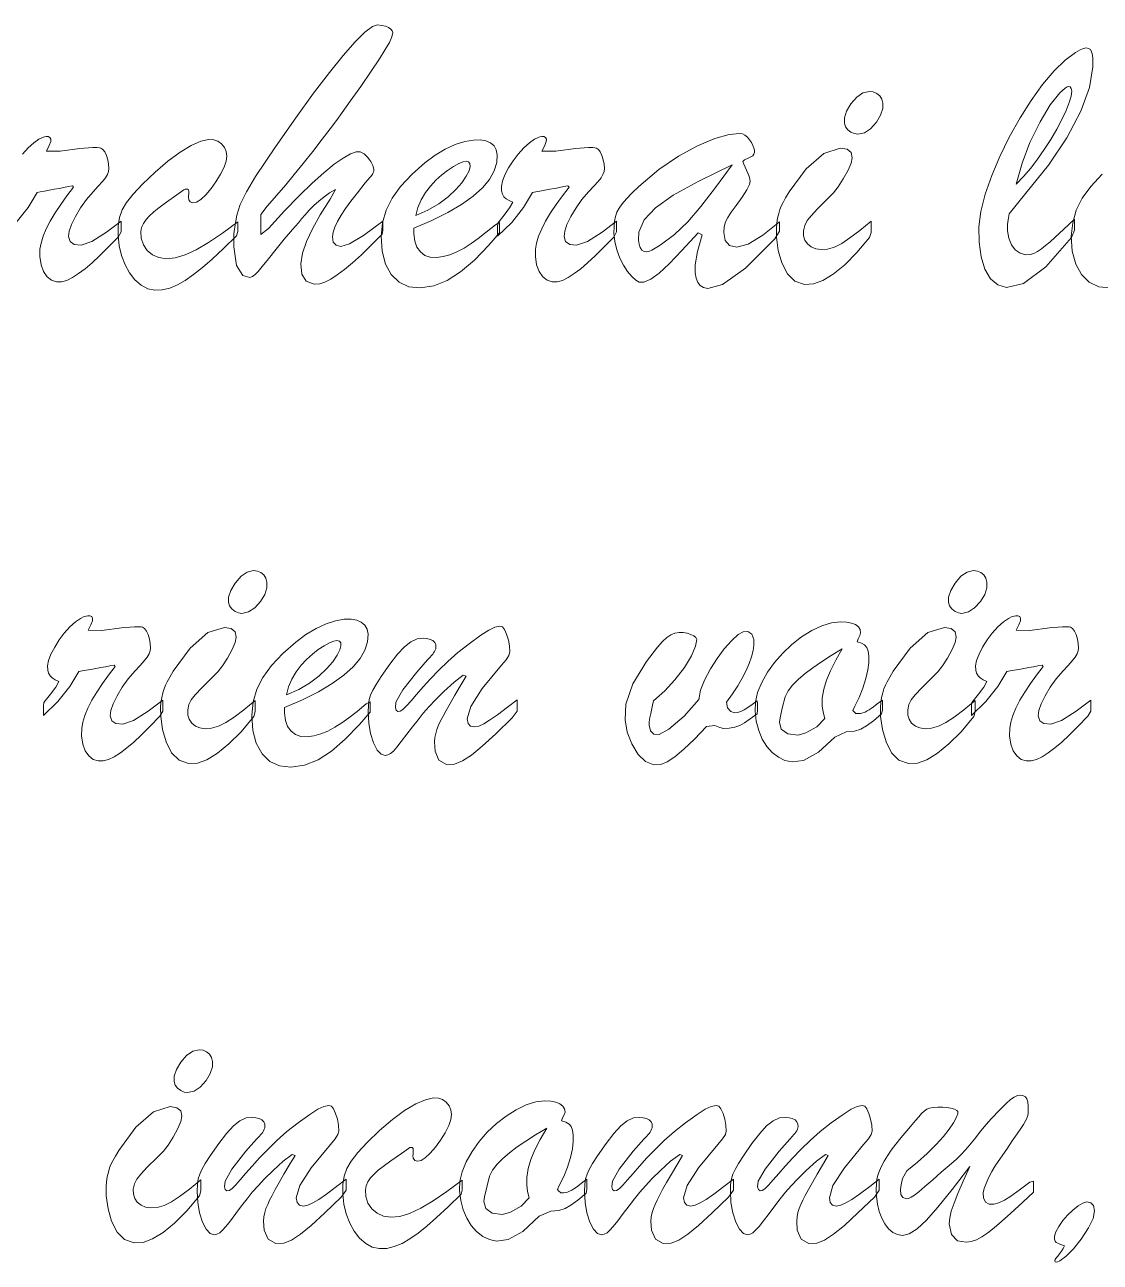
# Model space of a CAD drawing. Header units: inches. Extents: x 3 to 112, y 4 to 120.
# Drawn here: x 14.96 to 31.51, y 63.86 to 82.9 of the extents above; entities that cross this region are included whole.
import ezdxf

# ---------------------------------------------------------------- set-up
doc = ezdxf.new("R2010")
doc.units = ezdxf.units.IN
doc.header["$MEASUREMENT"] = 0
doc.layers.add('Calque 1', color=7, linetype='Continuous')

msp = doc.modelspace()

# ---------------------------------------------------------------- linework, layer by layer
at = {"layer": 'Calque 1', "lineweight": 0}
for points in [[(20.467, 79.877), (20.467, 79.826), (20.467, 79.734), (20.458, 79.679), (20.29, 79.51), (20.138, 79.363), (20.002, 79.239), (19.879, 79.136), (19.768, 79.051), (19.667, 78.986), (19.577, 78.94), (19.497, 78.914), (19.409, 78.909), (19.288, 78.954), (19.221, 79.062), (19.208, 79.223), (19.233, 79.386), (19.292, 79.565), (19.384, 79.76), (19.506, 79.978), (19.658, 80.22), (19.738, 80.368), (19.649, 80.313), (19.564, 80.253), (19.483, 80.187), (19.407, 80.119), (19.337, 80.049), (19.274, 79.978), (19.218, 79.913), (19.168, 79.855), (19.079, 79.752), (18.95, 79.601), (18.825, 79.448), (18.707, 79.298), (18.613, 79.182), (18.547, 79.102), (18.502, 79.056), (18.461, 79.027), (18.421, 79.013), (18.314, 79.042), (18.218, 79.197), (18.176, 79.484), (18.177, 79.683), (18.193, 79.822), (18.223, 79.97), (18.274, 80.135), (18.369, 80.333), (18.508, 80.564), (18.818, 81.025), (19.128, 81.471), (19.403, 81.851), (19.646, 82.169), (19.859, 82.431), (20.043, 82.638), (20.194, 82.786), (20.308, 82.874), (20.384, 82.902), (20.451, 82.893), (20.508, 82.879), (20.557, 82.859), (20.592, 82.836), (20.614, 82.81), (20.62, 82.781), (20.606, 82.717), (20.569, 82.631), (20.507, 82.522), (20.415, 82.377), (20.29, 82.187), (20.128, 81.952), (19.968, 81.726), (19.844, 81.552), (19.755, 81.428), (19.659, 81.299), (19.537, 81.14), (19.39, 80.952), (19.243, 80.767), (19.106, 80.596), (18.976, 80.439), (18.839, 80.278), (18.689, 80.109), (18.591, 79.983), (18.591, 79.836), (18.591, 79.674), (18.708, 79.768), (18.957, 80.037), (19.182, 80.268), (19.382, 80.462), (19.561, 80.624), (19.72, 80.754), (19.857, 80.851), (19.969, 80.915), (20.057, 80.945), (20.121, 80.944), (20.179, 80.917), (20.235, 80.866), (20.284, 80.797), (20.316, 80.735), (20.331, 80.681), (20.33, 80.651), (20.322, 80.627), (20.307, 80.599), (20.198, 80.467), (20.077, 80.317), (19.976, 80.187), (19.894, 80.075), (19.825, 79.97), (19.769, 79.874), (19.728, 79.787), (19.702, 79.708), (19.693, 79.638), (19.705, 79.558), (19.749, 79.508), (19.823, 79.49), (19.957, 79.53), (20.171, 79.659)], [(31.118, 79.91), (31.118, 79.849), (31.118, 79.738), (31.072, 79.628), (30.673, 79.174), (30.329, 78.918), (30.067, 78.858), (29.935, 78.897), (29.825, 78.992), (29.738, 79.142), (29.677, 79.331), (29.646, 79.554), (29.644, 79.791), (29.676, 80.028), (29.742, 80.293), (29.841, 80.581), (29.964, 80.876), (30.111, 81.173), (30.277, 81.467), (30.449, 81.736), (30.625, 81.98), (30.802, 82.191), (30.97, 82.357), (31.129, 82.476), (31.203, 82.518), (31.252, 82.538), (31.293, 82.545), (31.331, 82.539), (31.36, 82.52), (31.379, 82.487), (31.391, 82.438), (31.398, 82.371), (31.399, 82.253), (31.345, 81.935), (31.211, 81.571), (30.997, 81.163), (30.714, 80.739), (30.367, 80.308), (30.108, 79.994), (30.094, 79.901), (30.086, 79.826), (30.087, 79.732), (30.107, 79.616), (30.146, 79.517), (30.203, 79.438), (30.277, 79.385), (30.366, 79.362), (30.434, 79.364), (30.489, 79.38), (30.547, 79.411), (30.608, 79.453), (30.67, 79.502), (30.736, 79.558), (30.819, 79.635), (30.947, 79.752)], [(30.22, 80.45), (30.332, 80.567), (30.442, 80.695), (30.548, 80.834), (30.651, 80.981), (30.749, 81.135), (30.842, 81.295), (30.921, 81.444), (30.985, 81.582), (31.034, 81.705), (31.063, 81.805), (31.073, 81.882), (31.066, 81.923), (31.047, 81.945), (31.021, 81.95), (31.001, 81.944), (30.973, 81.928), (30.888, 81.854), (30.742, 81.669), (30.586, 81.408), (30.43, 81.092), (30.308, 80.772)], [(27.78, 81.218), (27.727, 81.226), (27.675, 81.248), (27.626, 81.286), (27.59, 81.333), (27.573, 81.389), (27.575, 81.468), (27.608, 81.572), (27.675, 81.684), (27.766, 81.79), (27.86, 81.854), (27.958, 81.876), (28.019, 81.868), (28.073, 81.846), (28.118, 81.81), (28.15, 81.759), (28.166, 81.696), (28.164, 81.612), (28.131, 81.511), (28.066, 81.403), (27.976, 81.301), (27.881, 81.239)], [(22.232, 79.646), (22.232, 79.698), (22.232, 79.794), (22.238, 79.849), (22.338, 79.972), (22.42, 80.082), (22.47, 80.171), (22.412, 80.195), (22.366, 80.223), (22.333, 80.255), (22.31, 80.295), (22.297, 80.347), (22.295, 80.411), (22.311, 80.495), (22.347, 80.591), (22.404, 80.7), (22.473, 80.808), (22.551, 80.912), (22.639, 81.009), (22.724, 81.087), (22.803, 81.141), (22.859, 81.167), (22.887, 81.177), (22.914, 81.182), (22.946, 81.181), (22.973, 81.168), (22.986, 81.142), (22.985, 81.103), (22.962, 81.043), (22.918, 80.958), (23.13, 80.954), (23.434, 80.995), (23.632, 81.013), (23.702, 81.014), (23.734, 81.01), (23.757, 81.004), (23.786, 80.984), (23.816, 80.946), (23.841, 80.89), (23.861, 80.823), (23.874, 80.756), (23.879, 80.688), (23.874, 80.641), (23.857, 80.595), (23.827, 80.546), (23.782, 80.49), (23.718, 80.418), (23.636, 80.33), (23.534, 80.211), (23.443, 80.084), (23.364, 79.951), (23.303, 79.826), (23.268, 79.724), (23.258, 79.643), (23.282, 79.567), (23.346, 79.522), (23.452, 79.512), (23.617, 79.568), (23.845, 79.71), (24.068, 79.88), (24.068, 79.808), (24.068, 79.713), (24.023, 79.634), (23.869, 79.477), (23.735, 79.344), (23.621, 79.237), (23.515, 79.147), (23.415, 79.071), (23.32, 79.01), (23.233, 78.968), (23.152, 78.947), (23.073, 78.946), (22.996, 78.972), (22.93, 79.024), (22.874, 79.103), (22.836, 79.206), (22.818, 79.333), (22.819, 79.446), (22.836, 79.542), (22.867, 79.648), (22.914, 79.761), (22.975, 79.88), (23.051, 80.007), (23.139, 80.138), (23.234, 80.269), (23.337, 80.4), (23.318, 80.423), (23.255, 80.41), (23.187, 80.397), (23.114, 80.384), (23.039, 80.37), (22.961, 80.356), (22.887, 80.342), (22.824, 80.331), (22.774, 80.322), (22.636, 80.09), (22.453, 79.86)], [(24.407, 80.414), (24.716, 80.672), (25.018, 80.88), (25.313, 81.039), (25.58, 81.149), (25.802, 81.213), (25.962, 81.23), (26.004, 81.222), (26.043, 81.202), (26.081, 81.17), (26.114, 81.131), (26.142, 81.089), (26.164, 81.043), (26.18, 81.003), (26.188, 80.97), (26.189, 80.941), (26.181, 80.91), (26.163, 80.886), (26.134, 80.867), (26.092, 80.847), (26.035, 80.825), (26.008, 80.796), (26.026, 80.757), (26.045, 80.712), (26.067, 80.662), (26.086, 80.618), (26.101, 80.58), (26.113, 80.549), (26.12, 80.52), (26.124, 80.493), (26.115, 80.444), (26.074, 80.359), (25.999, 80.246), (25.906, 80.119), (25.833, 80.016), (25.78, 79.937), (25.745, 79.87), (25.724, 79.793), (25.716, 79.706), (25.736, 79.581), (25.804, 79.504), (25.92, 79.478), (26.091, 79.524), (26.317, 79.661), (26.577, 79.871), (26.577, 79.815), (26.577, 79.726), (26.504, 79.608), (26.05, 79.158), (25.697, 78.905), (25.474, 78.845), (25.405, 78.858), (25.352, 78.888), (25.315, 78.937), (25.29, 79.002), (25.277, 79.085), (25.277, 79.209), (25.311, 79.413), (25.385, 79.667), (25.322, 79.699), (25.072, 79.427), (24.874, 79.221), (24.724, 79.079), (24.596, 78.986), (24.485, 78.942), (24.416, 78.942), (24.363, 78.97), (24.302, 79.025), (24.236, 79.105), (24.174, 79.201), (24.118, 79.312), (24.07, 79.437), (24.039, 79.564), (24.027, 79.695), (24.028, 79.796), (24.036, 79.879), (24.051, 79.95), (24.073, 80.015), (24.108, 80.081), (24.154, 80.148), (24.217, 80.222), (24.301, 80.311)], [(18.234, 79.871), (18.234, 79.817), (18.234, 79.718), (18.218, 79.655), (18.015, 79.458), (17.839, 79.295), (17.691, 79.164), (17.556, 79.057), (17.428, 78.968), (17.307, 78.897), (17.188, 78.847), (17.071, 78.82), (16.957, 78.816), (16.849, 78.84), (16.747, 78.894), (16.653, 78.978), (16.57, 79.083), (16.502, 79.208), (16.448, 79.35), (16.412, 79.5), (16.394, 79.656), (16.394, 79.804), (16.415, 79.933), (16.457, 80.051), (16.523, 80.165), (16.626, 80.296), (16.769, 80.45), (16.962, 80.635), (17.159, 80.804), (17.347, 80.941), (17.52, 81.044), (17.667, 81.109), (17.788, 81.136), (17.867, 81.132), (17.93, 81.109), (17.987, 81.069), (18.031, 81.015), (18.059, 80.951), (18.069, 80.879), (18.059, 80.804), (18.026, 80.712), (17.97, 80.6), (17.9, 80.485), (17.824, 80.38), (17.742, 80.286), (17.665, 80.214), (17.599, 80.173), (17.545, 80.162), (17.504, 80.175), (17.48, 80.207), (17.475, 80.249), (17.477, 80.265), (17.479, 80.281), (17.48, 80.295), (17.48, 80.309), (17.481, 80.324), (17.48, 80.341), (17.475, 80.36), (17.464, 80.371), (17.448, 80.374), (17.428, 80.37), (17.406, 80.359), (17.297, 80.283), (17.136, 80.169), (17.019, 80.083), (16.941, 80.022), (16.877, 79.963), (16.824, 79.904), (16.782, 79.844), (16.755, 79.782), (16.743, 79.718), (16.749, 79.617), (16.782, 79.515), (16.841, 79.428), (16.923, 79.36), (17.021, 79.318), (17.136, 79.301), (17.271, 79.313), (17.424, 79.359), (17.595, 79.439), (17.786, 79.552), (17.999, 79.696)], [(20.947, 79.769), (20.947, 79.748), (20.947, 79.711), (20.947, 79.682), (20.96, 79.571), (20.993, 79.478), (21.046, 79.405), (21.115, 79.353), (21.197, 79.324), (21.293, 79.319), (21.396, 79.333), (21.502, 79.362), (21.61, 79.408), (21.719, 79.465), (21.827, 79.533), (21.936, 79.612), (22.06, 79.71), (22.201, 79.825), (22.262, 79.857), (22.262, 79.771), (22.262, 79.699), (22.1, 79.508), (21.878, 79.281), (21.666, 79.099), (21.461, 78.965), (21.253, 78.882), (21.043, 78.851), (20.867, 78.87), (20.72, 78.939), (20.599, 79.058), (20.51, 79.219), (20.458, 79.416), (20.443, 79.646), (20.464, 79.855), (20.52, 80.05), (20.611, 80.232), (20.743, 80.414), (20.92, 80.602), (21.117, 80.778), (21.274, 80.894), (21.43, 80.987), (21.584, 81.058), (21.729, 81.105), (21.863, 81.128), (21.972, 81.129), (22.056, 81.114), (22.125, 81.083), (22.18, 81.037), (22.215, 80.976), (22.231, 80.899), (22.223, 80.782), (22.183, 80.652), (22.109, 80.522), (22.001, 80.393), (21.858, 80.265), (21.68, 80.137), (21.467, 80.011), (21.223, 79.888)], [(27.985, 79.877), (27.985, 79.816), (27.985, 79.707), (27.962, 79.629), (27.766, 79.397), (27.58, 79.208), (27.403, 79.064), (27.241, 78.965), (27.098, 78.912), (26.957, 78.905), (26.812, 78.956), (26.697, 79.07), (26.612, 79.24), (26.556, 79.43), (26.529, 79.631), (26.527, 79.768), (26.533, 79.847), (26.545, 79.923), (26.562, 79.995), (26.581, 80.058), (26.602, 80.112), (26.629, 80.166), (26.669, 80.237), (26.723, 80.328), (26.986, 80.684), (27.257, 80.923), (27.51, 81.002), (27.615, 80.985), (27.676, 80.935), (27.693, 80.854), (27.676, 80.771), (27.63, 80.663), (27.557, 80.53), (27.479, 80.409), (27.408, 80.316), (27.305, 80.214), (27.161, 80.07), (27.06, 79.963), (27, 79.888), (26.963, 79.813), (26.945, 79.732), (26.946, 79.654), (26.967, 79.588), (27.007, 79.531), (27.064, 79.484), (27.134, 79.455), (27.215, 79.442), (27.312, 79.449), (27.419, 79.481), (27.532, 79.537), (27.659, 79.621), (27.81, 79.734)], [(20.977, 79.964), (21.163, 80.047), (21.329, 80.144), (21.473, 80.253), (21.593, 80.364), (21.686, 80.471), (21.753, 80.573), (21.795, 80.656), (21.814, 80.72), (21.81, 80.765), (21.789, 80.792), (21.751, 80.801), (21.703, 80.792), (21.637, 80.765), (21.554, 80.719), (21.465, 80.661), (21.375, 80.591), (21.285, 80.51), (21.201, 80.419), (21.124, 80.318), (21.057, 80.207), (21.008, 80.089)], [(25.845, 80.744), (25.331, 80.496), (24.938, 80.277), (24.667, 80.085), (24.493, 79.899), (24.41, 79.708), (24.403, 79.586), (24.412, 79.525), (24.431, 79.474), (24.458, 79.435), (24.491, 79.412), (24.528, 79.406), (24.561, 79.413), (24.608, 79.432), (24.74, 79.509), (24.958, 79.675), (25.162, 79.871), (25.362, 80.104), (25.589, 80.395)], [(18.3, 73.843), (18.247, 73.851), (18.195, 73.873), (18.146, 73.911), (18.11, 73.958), (18.092, 74.013), (18.094, 74.093), (18.128, 74.197), (18.194, 74.309), (18.286, 74.415), (18.38, 74.479), (18.477, 74.5), (18.539, 74.493), (18.592, 74.471), (18.638, 74.434), (18.669, 74.384), (18.685, 74.321), (18.683, 74.236), (18.651, 74.135), (18.586, 74.027), (18.496, 73.926), (18.4, 73.864)], [(29.383, 73.843), (29.329, 73.851), (29.278, 73.873), (29.229, 73.911), (29.193, 73.958), (29.175, 74.013), (29.177, 74.093), (29.21, 74.197), (29.277, 74.309), (29.368, 74.415), (29.463, 74.479), (29.56, 74.5), (29.622, 74.493), (29.675, 74.471), (29.721, 74.434), (29.752, 74.384), (29.768, 74.321), (29.766, 74.236), (29.734, 74.135), (29.668, 74.027), (29.579, 73.926), (29.483, 73.864)], [(15.245, 72.27), (15.245, 72.323), (15.245, 72.418), (15.252, 72.473), (15.352, 72.597), (15.434, 72.707), (15.483, 72.795), (15.426, 72.82), (15.38, 72.848), (15.346, 72.88), (15.324, 72.92), (15.311, 72.971), (15.309, 73.036), (15.324, 73.119), (15.36, 73.216), (15.417, 73.325), (15.486, 73.433), (15.565, 73.537), (15.652, 73.634), (15.738, 73.712), (15.817, 73.766), (15.872, 73.792), (15.9, 73.801), (15.928, 73.806), (15.959, 73.805), (15.987, 73.792), (16, 73.766), (15.998, 73.727), (15.976, 73.667), (15.932, 73.583), (16.144, 73.578), (16.448, 73.619), (16.646, 73.638), (16.715, 73.638), (16.747, 73.635), (16.771, 73.629), (16.8, 73.609), (16.829, 73.57), (16.855, 73.515), (16.875, 73.448), (16.888, 73.38), (16.893, 73.313), (16.888, 73.266), (16.871, 73.219), (16.84, 73.171), (16.795, 73.114), (16.731, 73.042), (16.649, 72.955), (16.547, 72.836), (16.456, 72.709), (16.377, 72.575), (16.317, 72.451), (16.282, 72.349), (16.272, 72.268), (16.295, 72.191), (16.359, 72.147), (16.465, 72.136), (16.63, 72.192), (16.858, 72.335), (17.082, 72.505), (17.082, 72.433), (17.082, 72.337), (17.036, 72.259), (16.882, 72.101), (16.749, 71.969), (16.634, 71.862), (16.528, 71.772), (16.428, 71.696), (16.334, 71.635), (16.246, 71.593), (16.165, 71.571), (16.086, 71.571), (16.01, 71.596), (15.943, 71.649), (15.887, 71.727), (15.85, 71.83), (15.832, 71.957), (15.833, 72.07), (15.849, 72.167), (15.881, 72.272), (15.928, 72.385), (15.989, 72.505), (16.064, 72.631), (16.152, 72.763), (16.248, 72.894), (16.35, 73.025), (16.332, 73.047), (16.268, 73.035), (16.2, 73.022), (16.128, 73.008), (16.053, 72.994), (15.975, 72.98), (15.9, 72.967), (15.838, 72.956), (15.788, 72.946), (15.649, 72.715), (15.467, 72.485)], [(18.957, 72.393), (18.957, 72.373), (18.957, 72.336), (18.957, 72.306), (18.97, 72.195), (19.003, 72.103), (19.057, 72.029), (19.126, 71.977), (19.208, 71.949), (19.303, 71.944), (19.406, 71.957), (19.512, 71.987), (19.621, 72.032), (19.729, 72.089), (19.837, 72.157), (19.947, 72.237), (20.071, 72.334), (20.211, 72.45), (20.272, 72.481), (20.272, 72.396), (20.272, 72.324), (20.111, 72.133), (19.889, 71.905), (19.677, 71.724), (19.471, 71.589), (19.263, 71.506), (19.053, 71.475), (18.877, 71.495), (18.73, 71.564), (18.609, 71.682), (18.52, 71.843), (18.468, 72.041), (18.453, 72.271), (18.474, 72.48), (18.53, 72.675), (18.621, 72.857), (18.754, 73.038), (18.93, 73.227), (19.128, 73.402), (19.284, 73.518), (19.44, 73.612), (19.595, 73.682), (19.74, 73.729), (19.873, 73.753), (19.983, 73.754), (20.066, 73.739), (20.135, 73.708), (20.19, 73.662), (20.225, 73.601), (20.241, 73.524), (20.234, 73.407), (20.193, 73.277), (20.12, 73.147), (20.012, 73.018), (19.868, 72.89), (19.69, 72.762), (19.477, 72.636), (19.233, 72.513)], [(28.159, 72.508), (28.159, 72.453), (28.159, 72.353), (28.147, 72.296), (28.022, 72.189), (27.915, 72.11), (27.826, 72.059), (27.727, 72.03), (27.603, 72.017), (27.426, 71.939), (27.175, 71.705), (26.946, 71.579), (26.768, 71.558), (26.659, 71.58), (26.557, 71.628), (26.462, 71.702), (26.379, 71.796), (26.31, 71.909), (26.255, 72.041), (26.218, 72.183), (26.2, 72.337), (26.204, 72.482), (26.238, 72.624), (26.301, 72.777), (26.392, 72.936), (26.5, 73.087), (26.627, 73.232), (26.767, 73.365), (26.915, 73.481), (27.07, 73.578), (27.225, 73.653), (27.373, 73.698), (27.513, 73.714), (27.606, 73.709), (27.682, 73.694), (27.744, 73.669), (27.789, 73.635), (27.815, 73.592), (27.822, 73.543), (27.812, 73.5), (27.786, 73.451), (27.77, 73.407), (27.836, 73.385), (27.885, 73.356), (27.918, 73.319), (27.939, 73.263), (27.95, 73.186), (27.95, 73.089), (27.936, 72.974), (27.906, 72.842), (27.86, 72.694), (27.803, 72.55), (27.733, 72.412), (27.705, 72.349), (27.729, 72.324), (27.751, 72.303), (27.759, 72.3), (27.78, 72.3), (27.797, 72.3), (27.824, 72.302), (27.859, 72.31), (27.893, 72.323), (27.926, 72.341), (27.957, 72.359), (27.985, 72.378), (28.021, 72.405), (28.079, 72.448)], [(29.53, 72.27), (29.53, 72.323), (29.53, 72.418), (29.537, 72.473), (29.637, 72.597), (29.719, 72.707), (29.768, 72.795), (29.711, 72.82), (29.665, 72.848), (29.631, 72.88), (29.609, 72.92), (29.596, 72.971), (29.594, 73.036), (29.609, 73.119), (29.646, 73.216), (29.702, 73.325), (29.771, 73.433), (29.85, 73.537), (29.938, 73.634), (30.023, 73.712), (30.102, 73.766), (30.157, 73.792), (30.185, 73.801), (30.213, 73.806), (30.244, 73.805), (30.272, 73.792), (30.285, 73.766), (30.283, 73.727), (30.261, 73.667), (30.217, 73.583), (30.429, 73.578), (30.733, 73.619), (30.931, 73.638), (31, 73.638), (31.033, 73.635), (31.056, 73.629), (31.085, 73.609), (31.114, 73.57), (31.14, 73.515), (31.16, 73.448), (31.173, 73.38), (31.178, 73.313), (31.173, 73.266), (31.156, 73.219), (31.126, 73.171), (31.08, 73.114), (31.016, 73.042), (30.934, 72.955), (30.832, 72.836), (30.741, 72.709), (30.662, 72.575), (30.602, 72.451), (30.567, 72.349), (30.557, 72.268), (30.58, 72.191), (30.645, 72.147), (30.75, 72.136), (30.915, 72.192), (31.143, 72.335), (31.367, 72.505), (31.367, 72.433), (31.367, 72.337), (31.321, 72.259), (31.167, 72.101), (31.034, 71.969), (30.919, 71.862), (30.814, 71.772), (30.713, 71.696), (30.619, 71.635), (30.531, 71.593), (30.451, 71.571), (30.371, 71.571), (30.295, 71.596), (30.228, 71.649), (30.172, 71.727), (30.135, 71.83), (30.117, 71.957), (30.118, 72.07), (30.134, 72.167), (30.166, 72.272), (30.213, 72.385), (30.274, 72.505), (30.349, 72.631), (30.437, 72.763), (30.533, 72.894), (30.635, 73.025), (30.617, 73.047), (30.553, 73.035), (30.485, 73.022), (30.413, 73.008), (30.338, 72.994), (30.26, 72.98), (30.185, 72.967), (30.123, 72.956), (30.073, 72.946), (29.934, 72.715), (29.752, 72.485)], [(18.504, 72.502), (18.504, 72.441), (18.504, 72.332), (18.482, 72.254), (18.286, 72.021), (18.1, 71.833), (17.923, 71.689), (17.761, 71.59), (17.618, 71.536), (17.477, 71.53), (17.332, 71.581), (17.217, 71.695), (17.132, 71.865), (17.076, 72.054), (17.049, 72.255), (17.047, 72.393), (17.053, 72.471), (17.064, 72.547), (17.081, 72.619), (17.1, 72.682), (17.122, 72.737), (17.149, 72.79), (17.189, 72.862), (17.243, 72.952), (17.505, 73.309), (17.776, 73.547), (18.03, 73.627), (18.135, 73.61), (18.196, 73.559), (18.213, 73.478), (18.196, 73.396), (18.15, 73.288), (18.076, 73.155), (17.999, 73.034), (17.927, 72.941), (17.825, 72.839), (17.681, 72.695), (17.58, 72.587), (17.52, 72.512), (17.483, 72.438), (17.465, 72.357), (17.466, 72.278), (17.486, 72.213), (17.526, 72.155), (17.584, 72.109), (17.653, 72.079), (17.734, 72.067), (17.832, 72.074), (17.938, 72.106), (18.052, 72.162), (18.178, 72.245), (18.329, 72.359)], [(22.295, 73.045), (21.997, 72.687), (21.821, 72.411), (21.766, 72.221), (21.78, 72.15), (21.817, 72.108), (21.878, 72.096), (21.944, 72.109), (22.023, 72.143), (22.113, 72.198), (22.232, 72.282), (22.387, 72.398), (22.535, 72.51), (22.535, 72.437), (22.535, 72.339), (22.46, 72.233), (22.206, 71.989), (21.997, 71.799), (21.832, 71.662), (21.693, 71.571), (21.574, 71.523), (21.451, 71.519), (21.333, 71.584), (21.272, 71.723), (21.263, 71.866), (21.269, 71.93), (21.282, 71.994), (21.302, 72.057), (21.328, 72.122), (21.358, 72.189), (21.395, 72.26), (21.444, 72.348), (21.506, 72.457), (21.579, 72.585), (21.66, 72.724), (21.75, 72.875), (21.707, 72.889), (21.568, 72.785), (21.41, 72.642), (21.28, 72.514), (21.18, 72.409), (21.091, 72.307), (21.011, 72.206), (20.926, 72.098), (20.838, 71.982), (20.753, 71.87), (20.684, 71.783), (20.631, 71.724), (20.589, 71.687), (20.547, 71.664), (20.504, 71.655), (20.443, 71.674), (20.383, 71.738), (20.326, 71.849), (20.279, 71.992), (20.251, 72.151), (20.242, 72.324), (20.246, 72.428), (20.259, 72.515), (20.281, 72.586), (20.315, 72.659), (20.367, 72.75), (20.443, 72.869), (20.575, 73.061), (20.695, 73.215), (20.801, 73.329), (20.901, 73.407), (20.998, 73.451), (21.087, 73.462), (21.146, 73.456), (21.196, 73.443), (21.238, 73.423), (21.267, 73.394), (21.283, 73.357), (21.286, 73.32), (21.283, 73.299), (21.275, 73.278), (21.264, 73.256), (21.25, 73.234), (21.236, 73.215), (21.22, 73.195), (21.194, 73.166), (21.157, 73.125), (20.993, 72.939), (20.777, 72.666), (20.671, 72.477), (20.661, 72.389), (20.674, 72.351), (20.701, 72.332), (20.733, 72.335), (20.774, 72.364), (20.831, 72.419), (20.903, 72.499), (20.989, 72.596), (21.088, 72.71), (21.202, 72.837), (21.329, 72.969), (21.47, 73.104), (21.625, 73.242), (21.795, 73.376), (21.978, 73.507), (22.1, 73.585), (22.192, 73.628), (22.271, 73.645), (22.31, 73.634), (22.342, 73.593), (22.374, 73.522), (22.401, 73.432), (22.418, 73.342), (22.424, 73.251), (22.41, 73.196), (22.367, 73.128)], [(24.635, 72.496), (24.621, 72.428), (24.594, 72.304), (24.581, 72.241), (24.574, 72.207), (24.57, 72.17), (24.57, 72.12), (24.59, 72.034), (24.641, 71.985), (24.724, 71.976), (24.873, 72.059), (25.108, 72.259), (25.333, 72.515), (25.361, 72.659), (25.42, 72.817), (25.511, 72.987), (25.614, 73.148), (25.724, 73.295), (25.839, 73.425), (25.938, 73.515), (26.016, 73.561), (26.089, 73.562), (26.149, 73.522), (26.178, 73.442), (26.179, 73.352), (26.167, 73.269), (26.142, 73.175), (26.106, 73.071), (26.059, 72.961), (26, 72.846), (25.931, 72.726), (25.851, 72.603), (25.76, 72.478), (25.776, 72.387), (25.828, 72.334), (25.881, 72.313), (25.928, 72.316), (25.977, 72.331), (26.03, 72.356), (26.088, 72.392), (26.155, 72.44), (26.232, 72.499), (26.235, 72.45), (26.235, 72.352), (26.231, 72.297), (26.125, 72.218), (26.036, 72.158), (25.962, 72.117), (25.888, 72.091), (25.801, 72.076), (25.711, 72.073), (25.655, 72.085), (25.577, 72.117), (25.453, 72.101), (25.264, 71.908), (25.101, 71.753), (24.965, 71.637), (24.847, 71.557), (24.746, 71.515), (24.64, 71.512), (24.511, 71.563), (24.397, 71.671), (24.299, 71.833), (24.231, 72.013), (24.198, 72.204), (24.208, 72.446), (24.315, 72.756), (24.526, 73.103), (24.696, 73.321), (24.775, 73.408), (24.842, 73.471), (24.9, 73.512), (24.962, 73.537), (25.03, 73.548), (25.093, 73.547), (25.152, 73.537), (25.209, 73.52), (25.258, 73.497), (25.289, 73.471), (25.301, 73.442), (25.284, 73.338), (25.22, 73.191), (25.11, 73.012), (24.966, 72.822), (24.808, 72.65)], [(29.587, 72.502), (29.587, 72.441), (29.587, 72.332), (29.565, 72.254), (29.369, 72.021), (29.182, 71.833), (29.006, 71.689), (28.844, 71.59), (28.7, 71.536), (28.56, 71.53), (28.414, 71.581), (28.299, 71.695), (28.215, 71.865), (28.159, 72.054), (28.131, 72.255), (28.129, 72.393), (28.136, 72.471), (28.147, 72.547), (28.164, 72.619), (28.183, 72.682), (28.205, 72.737), (28.232, 72.79), (28.272, 72.862), (28.326, 72.952), (28.588, 73.309), (28.859, 73.547), (29.113, 73.627), (29.218, 73.61), (29.279, 73.559), (29.296, 73.478), (29.278, 73.396), (29.233, 73.288), (29.159, 73.155), (29.082, 73.034), (29.01, 72.941), (28.908, 72.839), (28.764, 72.695), (28.663, 72.587), (28.603, 72.512), (28.566, 72.438), (28.548, 72.357), (28.549, 72.278), (28.569, 72.213), (28.609, 72.155), (28.667, 72.109), (28.736, 72.079), (28.817, 72.067), (28.915, 72.074), (29.021, 72.106), (29.134, 72.162), (29.261, 72.245), (29.412, 72.359)], [(18.987, 72.589), (19.173, 72.672), (19.339, 72.768), (19.484, 72.878), (19.603, 72.989), (19.697, 73.096), (19.763, 73.198), (19.806, 73.281), (19.824, 73.344), (19.82, 73.389), (19.799, 73.417), (19.762, 73.426), (19.713, 73.417), (19.647, 73.389), (19.564, 73.344), (19.475, 73.285), (19.385, 73.216), (19.296, 73.135), (19.212, 73.044), (19.135, 72.943), (19.068, 72.832), (19.018, 72.714)], [(27.54, 73.297), (27.37, 73.192), (27.219, 73.095), (27.086, 73.006), (26.969, 72.918), (26.866, 72.829), (26.777, 72.739), (26.708, 72.649), (26.66, 72.559), (26.617, 72.385), (26.586, 72.236), (26.574, 72.168), (26.602, 72.059), (26.702, 71.988), (26.861, 71.968), (26.981, 72.003), (27.147, 72.096), (27.271, 72.223), (27.245, 72.322), (27.233, 72.418), (27.234, 72.535), (27.256, 72.674), (27.297, 72.814), (27.359, 72.96), (27.44, 73.121)], [(17.463, 66.468), (17.409, 66.475), (17.358, 66.498), (17.309, 66.535), (17.273, 66.583), (17.255, 66.638), (17.257, 66.718), (17.29, 66.822), (17.357, 66.934), (17.448, 67.039), (17.543, 67.103), (17.64, 67.125), (17.701, 67.118), (17.755, 67.095), (17.8, 67.059), (17.832, 67.009), (17.848, 66.945), (17.846, 66.861), (17.813, 66.76), (17.748, 66.652), (17.658, 66.55), (17.563, 66.488)], [(21.691, 65.12), (21.691, 65.066), (21.691, 64.967), (21.676, 64.904), (21.472, 64.707), (21.296, 64.544), (21.148, 64.413), (21.014, 64.306), (20.886, 64.217), (20.764, 64.146), (20.645, 64.097), (20.528, 64.069), (20.414, 64.065), (20.306, 64.089), (20.205, 64.143), (20.11, 64.227), (20.028, 64.333), (19.959, 64.457), (19.906, 64.599), (19.869, 64.749), (19.851, 64.905), (19.851, 65.053), (19.872, 65.182), (19.914, 65.301), (19.98, 65.414), (20.084, 65.546), (20.226, 65.699), (20.419, 65.885), (20.617, 66.053), (20.804, 66.19), (20.977, 66.293), (21.124, 66.358), (21.246, 66.386), (21.324, 66.381), (21.388, 66.359), (21.444, 66.319), (21.489, 66.264), (21.516, 66.201), (21.526, 66.128), (21.516, 66.053), (21.483, 65.961), (21.427, 65.849), (21.357, 65.734), (21.281, 65.629), (21.199, 65.536), (21.122, 65.464), (21.057, 65.422), (21.003, 65.411), (20.961, 65.424), (20.938, 65.456), (20.932, 65.499), (20.934, 65.515), (20.936, 65.53), (20.937, 65.544), (20.938, 65.559), (20.938, 65.573), (20.938, 65.591), (20.933, 65.609), (20.922, 65.62), (20.905, 65.623), (20.885, 65.62), (20.863, 65.609), (20.754, 65.532), (20.593, 65.418), (20.476, 65.332), (20.398, 65.271), (20.334, 65.213), (20.281, 65.153), (20.239, 65.094), (20.212, 65.032), (20.2, 64.968), (20.207, 64.867), (20.239, 64.764), (20.298, 64.678), (20.38, 64.609), (20.479, 64.567), (20.593, 64.55), (20.728, 64.562), (20.881, 64.608), (21.053, 64.688), (21.244, 64.801), (21.456, 64.945)], [(23.609, 65.132), (23.609, 65.077), (23.609, 64.978), (23.597, 64.92), (23.472, 64.813), (23.365, 64.735), (23.276, 64.684), (23.177, 64.654), (23.053, 64.642), (22.877, 64.564), (22.625, 64.329), (22.396, 64.204), (22.219, 64.182), (22.109, 64.205), (22.007, 64.253), (21.912, 64.327), (21.83, 64.421), (21.76, 64.534), (21.705, 64.665), (21.668, 64.808), (21.651, 64.961), (21.655, 65.106), (21.688, 65.249), (21.752, 65.402), (21.842, 65.56), (21.951, 65.712), (22.077, 65.857), (22.218, 65.99), (22.366, 66.106), (22.52, 66.203), (22.676, 66.277), (22.824, 66.323), (22.964, 66.339), (23.056, 66.334), (23.132, 66.319), (23.194, 66.294), (23.239, 66.259), (23.266, 66.217), (23.273, 66.168), (23.262, 66.124), (23.236, 66.076), (23.22, 66.032), (23.287, 66.01), (23.336, 65.981), (23.368, 65.943), (23.389, 65.888), (23.4, 65.811), (23.401, 65.713), (23.387, 65.599), (23.356, 65.466), (23.311, 65.319), (23.253, 65.175), (23.184, 65.037), (23.155, 64.974), (23.18, 64.949), (23.202, 64.927), (23.21, 64.925), (23.231, 64.925), (23.248, 64.925), (23.275, 64.927), (23.309, 64.934), (23.343, 64.948), (23.377, 64.965), (23.407, 64.984), (23.436, 65.003), (23.472, 65.029), (23.529, 65.072)], [(29.506, 65.33), (29.235, 64.978), (29.013, 64.703), (28.837, 64.504), (28.694, 64.369), (28.57, 64.291), (28.467, 64.268), (28.392, 64.281), (28.321, 64.315), (28.255, 64.371), (28.196, 64.445), (28.148, 64.534), (28.109, 64.637), (28.081, 64.75), (28.066, 64.867), (28.063, 64.979), (28.066, 65.057), (28.075, 65.128), (28.09, 65.195), (28.112, 65.264), (28.144, 65.336), (28.185, 65.414), (28.235, 65.496), (28.294, 65.582), (28.363, 65.673), (28.443, 65.772), (28.533, 65.878), (28.615, 65.974), (28.67, 66.038), (28.719, 66.095), (28.761, 66.144), (28.802, 66.182), (28.842, 66.21), (28.884, 66.228), (28.941, 66.239), (29.014, 66.245), (29.088, 66.245), (29.151, 66.239), (29.212, 66.227), (29.267, 66.21), (29.304, 66.192), (29.322, 66.174), (29.319, 66.14), (29.296, 66.081), (29.253, 66.002), (29.188, 65.904), (29.099, 65.792), (28.985, 65.666), (28.849, 65.53), (28.699, 65.395), (28.534, 65.261), (28.469, 65.144), (28.447, 65.049), (28.438, 64.973), (28.445, 64.9), (28.475, 64.851), (28.528, 64.832), (28.562, 64.837), (28.601, 64.857), (28.652, 64.89), (28.719, 64.942), (28.814, 65.021), (28.934, 65.125), (29.065, 65.24), (29.187, 65.345), (29.299, 65.441), (29.383, 65.522), (29.475, 65.625), (29.575, 65.752), (29.673, 65.877), (29.757, 65.978), (29.835, 66.065), (29.966, 66.201), (30.065, 66.3), (30.132, 66.361), (30.186, 66.399), (30.238, 66.42), (30.289, 66.425), (30.331, 66.418), (30.361, 66.401), (30.382, 66.373), (30.395, 66.327), (30.402, 66.26), (30.403, 66.186), (30.401, 66.148), (30.396, 66.115), (30.389, 66.087), (30.376, 66.056), (30.357, 66.02), (30.331, 65.978), (30.291, 65.916), (30.233, 65.83), (30.158, 65.722), (30.072, 65.597), (29.976, 65.459), (29.895, 65.341), (29.843, 65.255), (29.795, 65.163), (29.754, 65.069), (29.725, 64.989), (29.712, 64.925), (29.714, 64.849), (29.744, 64.781), (29.801, 64.748), (29.875, 64.748), (29.953, 64.769), (30.038, 64.81), (30.135, 64.872), (30.264, 64.964), (30.426, 65.087), (30.484, 65.105), (30.484, 65.011), (30.484, 64.936), (30.323, 64.782), (30.136, 64.613), (29.992, 64.484), (29.88, 64.388), (29.78, 64.309), (29.689, 64.247), (29.607, 64.202), (29.527, 64.174), (29.45, 64.163), (29.314, 64.188), (29.222, 64.282), (29.188, 64.445), (29.195, 64.541), (29.219, 64.644), (29.261, 64.765), (29.321, 64.914), (29.403, 65.102)], [(17.667, 65.126), (17.667, 65.066), (17.667, 64.957), (17.645, 64.878), (17.449, 64.646), (17.262, 64.457), (17.085, 64.313), (16.924, 64.214), (16.78, 64.161), (16.639, 64.154), (16.494, 64.206), (16.379, 64.319), (16.294, 64.489), (16.238, 64.679), (16.211, 64.88), (16.209, 65.018), (16.215, 65.096), (16.227, 65.172), (16.244, 65.244), (16.263, 65.307), (16.284, 65.361), (16.311, 65.415), (16.352, 65.487), (16.406, 65.577), (16.668, 65.934), (16.939, 66.172), (17.193, 66.252), (17.298, 66.235), (17.358, 66.184), (17.376, 66.103), (17.358, 66.021), (17.312, 65.912), (17.239, 65.78), (17.162, 65.659), (17.09, 65.566), (16.988, 65.463), (16.843, 65.319), (16.742, 65.212), (16.682, 65.137), (16.645, 65.062), (16.627, 64.981), (16.629, 64.903), (16.649, 64.837), (16.689, 64.78), (16.747, 64.734), (16.816, 64.704), (16.897, 64.691), (16.995, 64.699), (17.101, 64.73), (17.214, 64.787), (17.341, 64.87), (17.492, 64.983)], [(19.663, 65.669), (19.365, 65.311), (19.189, 65.036), (19.134, 64.845), (19.148, 64.774), (19.185, 64.733), (19.246, 64.721), (19.312, 64.734), (19.391, 64.768), (19.481, 64.823), (19.6, 64.906), (19.755, 65.023), (19.903, 65.135), (19.903, 65.062), (19.903, 64.963), (19.828, 64.858), (19.574, 64.614), (19.365, 64.424), (19.201, 64.287), (19.062, 64.196), (18.942, 64.147), (18.819, 64.144), (18.701, 64.209), (18.64, 64.348), (18.631, 64.49), (18.637, 64.555), (18.65, 64.619), (18.67, 64.682), (18.696, 64.747), (18.726, 64.813), (18.763, 64.884), (18.812, 64.973), (18.874, 65.082), (18.947, 65.209), (19.029, 65.349), (19.118, 65.5), (19.075, 65.513), (18.936, 65.41), (18.778, 65.267), (18.648, 65.139), (18.548, 65.033), (18.459, 64.932), (18.379, 64.831), (18.294, 64.723), (18.207, 64.607), (18.121, 64.494), (18.052, 64.408), (17.999, 64.348), (17.957, 64.311), (17.915, 64.289), (17.872, 64.28), (17.811, 64.298), (17.751, 64.363), (17.694, 64.474), (17.647, 64.617), (17.619, 64.775), (17.61, 64.949), (17.614, 65.053), (17.627, 65.14), (17.649, 65.211), (17.684, 65.284), (17.735, 65.375), (17.811, 65.494), (17.943, 65.686), (18.063, 65.839), (18.169, 65.953), (18.269, 66.032), (18.366, 66.076), (18.455, 66.086), (18.514, 66.081), (18.564, 66.068), (18.606, 66.047), (18.635, 66.019), (18.651, 65.982), (18.654, 65.945), (18.651, 65.924), (18.643, 65.902), (18.632, 65.88), (18.619, 65.859), (18.604, 65.839), (18.588, 65.82), (18.563, 65.791), (18.525, 65.75), (18.361, 65.564), (18.146, 65.29), (18.039, 65.102), (18.029, 65.014), (18.042, 64.975), (18.069, 64.957), (18.101, 64.96), (18.142, 64.988), (18.199, 65.044), (18.271, 65.123), (18.357, 65.221), (18.456, 65.334), (18.57, 65.462), (18.697, 65.593), (18.838, 65.729), (18.993, 65.866), (19.163, 66.001), (19.346, 66.131), (19.468, 66.21), (19.56, 66.252), (19.639, 66.269), (19.678, 66.259), (19.71, 66.218), (19.742, 66.147), (19.769, 66.057), (19.786, 65.967), (19.792, 65.875), (19.778, 65.821), (19.735, 65.753)], [(25.626, 65.669), (25.328, 65.311), (25.152, 65.036), (25.098, 64.845), (25.111, 64.774), (25.148, 64.733), (25.209, 64.721), (25.275, 64.734), (25.354, 64.768), (25.445, 64.823), (25.563, 64.906), (25.718, 65.023), (25.866, 65.135), (25.866, 65.062), (25.866, 64.963), (25.791, 64.858), (25.537, 64.614), (25.328, 64.424), (25.164, 64.287), (25.025, 64.196), (24.905, 64.147), (24.782, 64.144), (24.664, 64.209), (24.603, 64.348), (24.594, 64.49), (24.6, 64.555), (24.614, 64.619), (24.634, 64.682), (24.659, 64.747), (24.69, 64.813), (24.726, 64.884), (24.775, 64.973), (24.837, 65.082), (24.91, 65.209), (24.992, 65.349), (25.081, 65.5), (25.038, 65.513), (24.899, 65.41), (24.741, 65.267), (24.611, 65.139), (24.511, 65.033), (24.423, 64.932), (24.342, 64.831), (24.258, 64.723), (24.17, 64.607), (24.084, 64.494), (24.015, 64.408), (23.962, 64.348), (23.92, 64.311), (23.878, 64.289), (23.836, 64.28), (23.774, 64.298), (23.714, 64.363), (23.657, 64.474), (23.61, 64.617), (23.582, 64.775), (23.573, 64.949), (23.577, 65.053), (23.59, 65.14), (23.612, 65.211), (23.647, 65.284), (23.698, 65.375), (23.774, 65.494), (23.906, 65.686), (24.026, 65.839), (24.132, 65.953), (24.232, 66.032), (24.329, 66.076), (24.418, 66.086), (24.477, 66.081), (24.527, 66.068), (24.569, 66.047), (24.598, 66.019), (24.614, 65.982), (24.617, 65.945), (24.614, 65.924), (24.606, 65.902), (24.595, 65.88), (24.582, 65.859), (24.567, 65.839), (24.551, 65.82), (24.526, 65.791), (24.488, 65.75), (24.324, 65.564), (24.109, 65.29), (24.002, 65.102), (23.992, 65.014), (24.005, 64.975), (24.032, 64.957), (24.064, 64.96), (24.105, 64.988), (24.162, 65.044), (24.234, 65.123), (24.32, 65.221), (24.419, 65.334), (24.533, 65.462), (24.66, 65.593), (24.801, 65.729), (24.957, 65.866), (25.126, 66.001), (25.309, 66.131), (25.431, 66.21), (25.523, 66.252), (25.602, 66.269), (25.641, 66.259), (25.673, 66.218), (25.705, 66.147), (25.732, 66.057), (25.749, 65.967), (25.755, 65.875), (25.741, 65.821), (25.698, 65.753)], [(27.87, 65.669), (27.573, 65.311), (27.397, 65.036), (27.342, 64.845), (27.356, 64.774), (27.393, 64.733), (27.454, 64.721), (27.52, 64.734), (27.598, 64.768), (27.689, 64.823), (27.808, 64.906), (27.963, 65.023), (28.111, 65.135), (28.111, 65.062), (28.111, 64.963), (28.036, 64.858), (27.782, 64.614), (27.573, 64.424), (27.408, 64.287), (27.269, 64.196), (27.15, 64.147), (27.027, 64.144), (26.909, 64.209), (26.848, 64.348), (26.839, 64.49), (26.845, 64.555), (26.858, 64.619), (26.878, 64.682), (26.904, 64.747), (26.934, 64.813), (26.971, 64.884), (27.02, 64.973), (27.081, 65.082), (27.155, 65.209), (27.236, 65.349), (27.326, 65.5), (27.283, 65.513), (27.144, 65.41), (26.985, 65.267), (26.856, 65.139), (26.756, 65.033), (26.667, 64.932), (26.587, 64.831), (26.502, 64.723), (26.414, 64.607), (26.329, 64.494), (26.26, 64.408), (26.207, 64.348), (26.165, 64.311), (26.123, 64.289), (26.08, 64.28), (26.019, 64.298), (25.959, 64.363), (25.902, 64.474), (25.855, 64.617), (25.827, 64.775), (25.818, 64.949), (25.822, 65.053), (25.835, 65.14), (25.857, 65.211), (25.891, 65.284), (25.943, 65.375), (26.019, 65.494), (26.151, 65.686), (26.271, 65.839), (26.377, 65.953), (26.477, 66.032), (26.574, 66.076), (26.663, 66.086), (26.722, 66.081), (26.772, 66.068), (26.814, 66.047), (26.843, 66.019), (26.859, 65.982), (26.862, 65.945), (26.859, 65.924), (26.851, 65.902), (26.84, 65.88), (26.826, 65.859), (26.812, 65.839), (26.796, 65.82), (26.77, 65.791), (26.733, 65.75), (26.569, 65.564), (26.353, 65.29), (26.247, 65.102), (26.237, 65.014), (26.25, 64.975), (26.277, 64.957), (26.309, 64.96), (26.35, 64.988), (26.407, 65.044), (26.479, 65.123), (26.565, 65.221), (26.664, 65.334), (26.778, 65.462), (26.905, 65.593), (27.046, 65.729), (27.201, 65.866), (27.371, 66.001), (27.554, 66.131), (27.676, 66.21), (27.768, 66.252), (27.847, 66.269), (27.886, 66.259), (27.918, 66.218), (27.95, 66.147), (27.977, 66.057), (27.994, 65.967), (28, 65.875), (27.986, 65.821), (27.943, 65.753)], [(22.991, 65.921), (22.821, 65.817), (22.669, 65.72), (22.537, 65.63), (22.419, 65.542), (22.316, 65.453), (22.227, 65.364), (22.158, 65.274), (22.111, 65.183), (22.068, 65.01), (22.036, 64.861), (22.025, 64.793), (22.053, 64.684), (22.152, 64.612), (22.311, 64.592), (22.432, 64.628), (22.597, 64.72), (22.721, 64.848), (22.695, 64.947), (22.683, 65.043), (22.685, 65.16), (22.706, 65.298), (22.748, 65.438), (22.809, 65.584), (22.89, 65.745)], [(30.962, 64.106), (30.902, 64.129), (30.86, 64.148), (30.834, 64.162), (30.818, 64.181), (30.81, 64.21), (30.81, 64.255), (30.829, 64.323), (30.873, 64.404), (30.937, 64.496), (31.01, 64.582), (31.09, 64.659), (31.172, 64.725), (31.243, 64.767), (31.304, 64.784), (31.368, 64.772), (31.41, 64.727), (31.424, 64.649), (31.401, 64.528), (31.333, 64.383), (31.221, 64.213), (31.099, 64.06), (30.985, 63.947), (30.892, 63.879), (30.842, 63.856), (30.818, 63.861), (30.815, 63.882), (30.819, 63.897), (30.827, 63.911), (30.84, 63.927), (30.86, 63.952), (30.886, 63.987), (30.915, 64.027), (30.94, 64.067)]]:
    msp.add_lwpolyline(points, close=True, dxfattribs=at)
for points in [[(14.923, 80.912), (15.01, 81.009), (15.095, 81.087), (15.175, 81.141), (15.23, 81.167), (15.258, 81.177), (15.285, 81.182), (15.317, 81.181), (15.344, 81.168), (15.358, 81.142), (15.356, 81.103), (15.333, 81.043), (15.289, 80.958), (15.502, 80.954), (15.805, 80.995), (16.004, 81.013), (16.073, 81.014), (16.105, 81.01), (16.129, 81.004), (16.157, 80.984), (16.187, 80.946), (16.213, 80.89), (16.233, 80.823), (16.245, 80.756), (16.25, 80.688), (16.246, 80.641), (16.228, 80.595), (16.198, 80.546), (16.153, 80.49), (16.089, 80.418), (16.007, 80.33), (15.905, 80.211), (15.814, 80.084), (15.735, 79.951), (15.675, 79.826), (15.64, 79.724), (15.629, 79.643), (15.653, 79.567), (15.717, 79.522), (15.823, 79.512), (15.988, 79.568), (16.216, 79.71), (16.439, 79.88), (16.439, 79.808), (16.439, 79.713), (16.394, 79.634), (16.24, 79.477), (16.106, 79.344), (15.992, 79.237), (15.886, 79.147), (15.786, 79.071), (15.692, 79.01), (15.604, 78.968), (15.523, 78.947), (15.444, 78.946), (15.368, 78.972), (15.301, 79.024), (15.245, 79.103), (15.208, 79.206), (15.19, 79.333), (15.191, 79.446), (15.207, 79.542), (15.239, 79.648), (15.286, 79.761), (15.347, 79.88), (15.422, 80.007), (15.51, 80.138), (15.605, 80.269), (15.708, 80.4), (15.69, 80.423), (15.626, 80.41), (15.558, 80.397), (15.486, 80.384), (15.411, 80.37), (15.333, 80.356), (15.258, 80.342), (15.196, 80.331), (15.146, 80.322), (15.007, 80.09), (14.824, 79.86)], [(31.667, 78.851), (31.491, 78.87), (31.344, 78.939), (31.223, 79.058), (31.134, 79.219), (31.082, 79.416), (31.067, 79.646), (31.088, 79.855), (31.144, 80.05), (31.235, 80.232), (31.367, 80.414), (31.544, 80.602)]]:
    msp.add_lwpolyline(points, dxfattribs=at)

doc.saveas('drawing.dxf')
